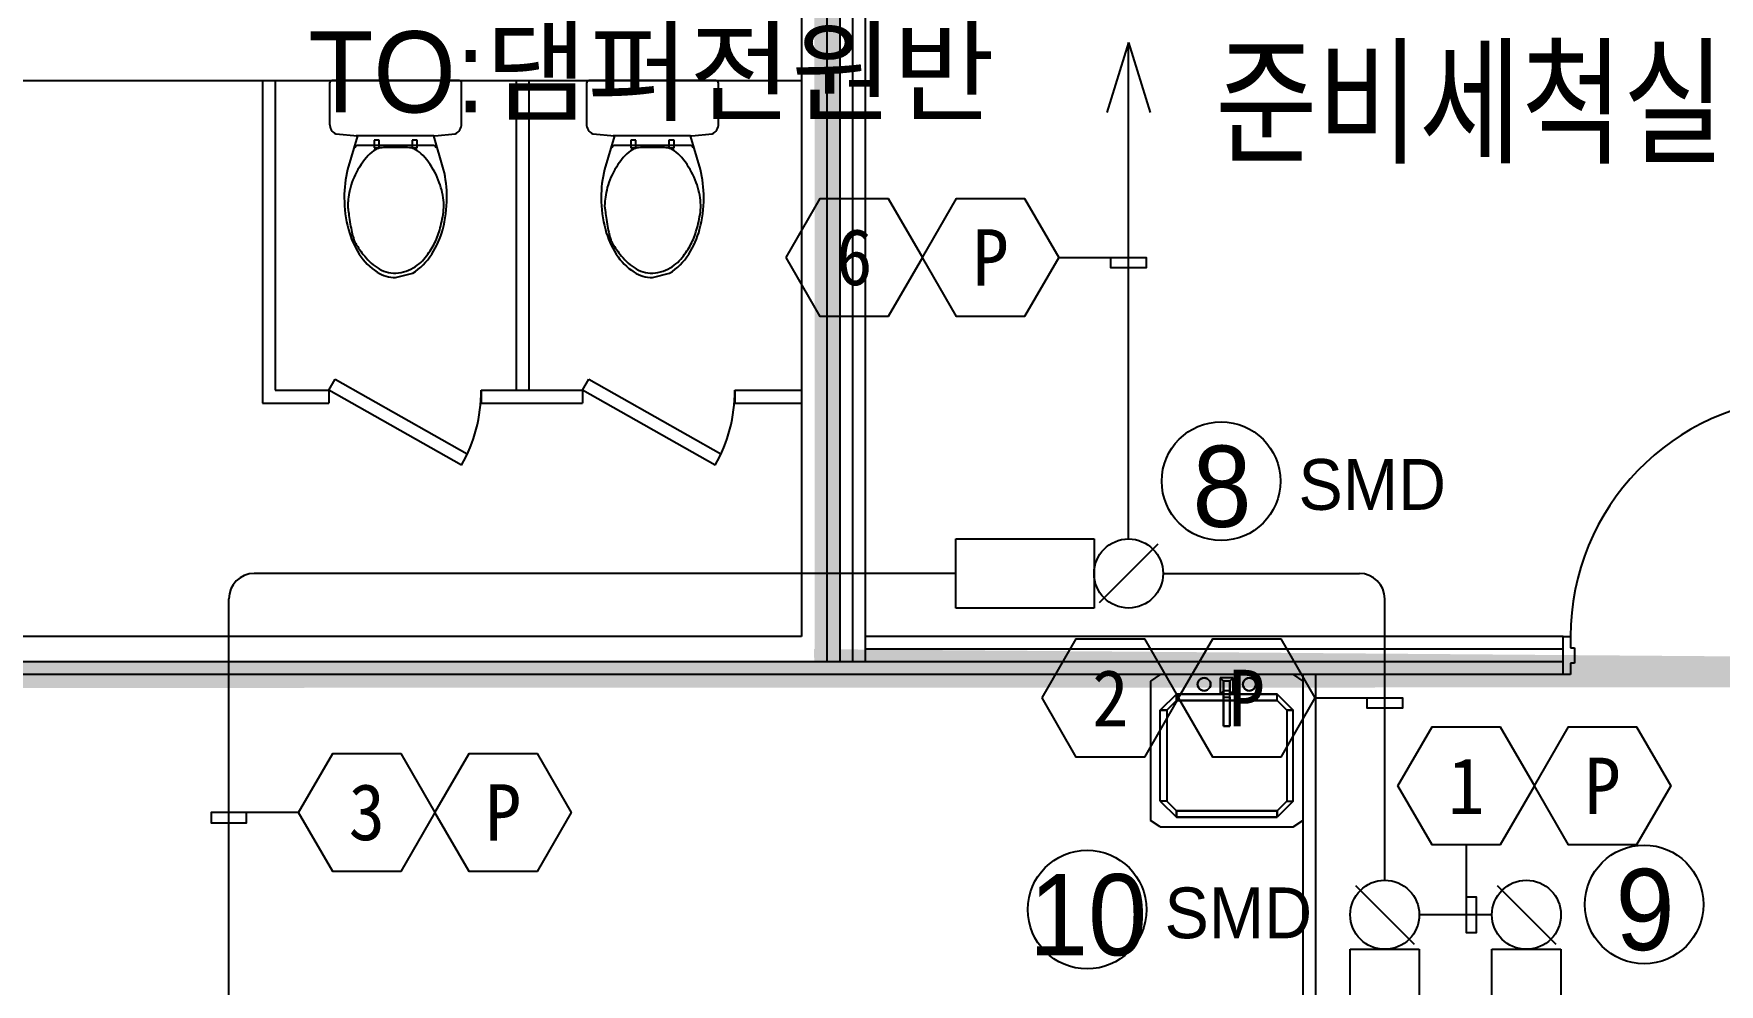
# Model space of a CAD drawing. Header units: millimetres. Extents: x 118559 to 211622, y 1329 to 63037.
# Drawn here: x 180605 to 187246, y 23284 to 27029 of the extents above; entities that cross this region are included whole.
import ezdxf
from ezdxf.enums import TextEntityAlignment as Align

# ---------------------------------------------------------------- set-up
doc = ezdxf.new("R2010")
doc.units = ezdxf.units.MM
doc.header["$LTSCALE"] = 120
doc.linetypes.add('HIDDENX2', pattern=[0.75, 0.5, -0.25])
for name, color, linetype in [('1구역', 41, 'Continuous'), ('ARCH', 9, 'Continuous'), ('DAMPER', 2, 'Continuous'), ('fire', 2, 'Continuous'), ('fire-l', 4, 'Continuous'), ('smd-f', 2, 'Continuous')]:
    doc.layers.add(name, color=color, linetype=linetype)
doc.styles.add('GHD', font='')
doc.styles.add('ghs', font='')
doc.styles.add('TT', font='')
doc.styles.add('돋움', font='')
doc.styles.get('GHD').set_extended_font_data('Dotum')
doc.styles.get('ghs').set_extended_font_data('Dotum')
doc.styles.get('TT').set_extended_font_data('Dotum')
doc.styles.get('돋움').set_extended_font_data('DotumChe')

# ---------------------------------------------------------------- blocks, each defined once
blk = doc.blocks.new('e-22-1')
at = {"layer": 'DAMPER'}
blk.add_line((-5, 1), (-1, 1), dxfattribs=at)
at = {"layer": 'fire'}
for p, q in [((-5, -1), (-5, 1)), ((-1, 1), (-1, -1)), ((0.85, 0.85), (-0.85, -0.85)), ((-1, -1), (-5, -1))]:
    blk.add_line(p, q, dxfattribs=at)
blk.add_circle((0, 0), 1, dxfattribs=at)

msp = doc.modelspace()

# ---------------------------------------------------------------- linework, layer by layer
at = {"layer": '1구역', "color": 5, "linetype": 'HIDDENX2', "ltscale": 7, "const_width": 100, "elevation": 0}
msp.add_lwpolyline([(183730.1, 24554.2), (190080.1, 24504.2), (190080.1, 29294.2), (183730.1, 29294.2), (183731.6, 24502.9)], close=True, dxfattribs=at)
at = {"layer": '1구역', "color": 3, "linetype": 'HIDDENX2', "ltscale": 7, "const_width": 100, "elevation": 0}
msp.add_lwpolyline([(179630.1, 21444.2), (179630.1, 24501.6), (187983.2, 24504.2), (187983.2, 8794.3), (179121.6, 8794.3), (179121.6, 21444.2), (179630.1, 21444.2)], dxfattribs=at)
at = {"layer": 'ARCH', "color": 9}
for p, q in [((183730.1, 29084.2, 0), (183730.1, 24554.2, 0)), ((183780.1, 29084.2, 0), (183780.1, 24554.2, 0)), ((183830.1, 29084.2, 0), (183830.1, 24554.2, 0)), ((183880.1, 29084.2, 0), (183880.1, 24554.2, 0)), ((183630.1, 28694.2, 0), (183630.1, 24654.2, 0)), ((179790.1, 26844.2, 0), (183630.1, 26844.2, 0)), ((181505.7, 26844.2, 0), (181505.7, 25574.2, 0)), ((181555.7, 26844.2, 0), (181555.7, 25624.2, 0)), ((181770.4, 26834.2, 0), (181770.4, 26674.2, 0)), ((182280.4, 26844.2, 0), (181780.4, 26844.2, 0)), ((182290.4, 26674.2, 0), (182290.4, 26834.2, 0)), ((182505.1, 26844.2, 0), (182505.1, 25624.2, 0)), ((182555.1, 26844.2, 0), (182555.1, 25624.2, 0)), ((182782.6, 26834.2, 0), (182782.6, 26674.2, 0)), ((183292.6, 26844.2, 0), (182792.6, 26844.2, 0)), ((183302.6, 26674.2, 0), (183302.6, 26834.2, 0)), ((181795.4, 26634.2, 0), (181880.2, 26626.8, 0)), ((182185.5, 26627.2, 0), (182265.4, 26634.2, 0)), ((182807.6, 26634.2, 0), (182892.3, 26626.8, 0)), ((183197.7, 26627.2, 0), (183277.6, 26634.2, 0)), ((181880.1, 26626.8, 0), (181841.1, 26494.6, 0)), ((182180.6, 26626.8, 0), (181875.2, 26627.2, 0)), ((181875.2, 26627.2, 0), (181880.1, 26626.8, 0)), ((182180.4, 26589.2, 0), (181880.4, 26589.2, 0)), ((181943.5, 26567.9, 0), (181936.6, 26562.6, 0)), ((181950.1, 26572, 0), (181943.5, 26567.9, 0)), ((181965.4, 26609.2, 0), (181945.4, 26609.2, 0)), ((181945.4, 26609.2, 0), (181945.4, 26579.2, 0)), ((181945.4, 26579.2, 0), (181965.4, 26579.2, 0)), ((181956.6, 26575.2, 0), (181950.1, 26572, 0)), ((181963, 26577.4, 0), (181956.6, 26575.2, 0)), ((181969.4, 26578.9, 0), (181963, 26577.4, 0)), ((181965.4, 26579.2, 0), (181965.4, 26609.2, 0)), ((181975.9, 26579.8, 0), (181969.4, 26578.9, 0)), ((181982.6, 26580.3, 0), (181975.9, 26579.8, 0)), ((181989.6, 26580.5, 0), (181982.6, 26580.3, 0)), ((181997, 26580.5, 0), (181989.6, 26580.5, 0)), ((182004.8, 26580.5, 0), (181997, 26580.5, 0)), ((182013.1, 26580.5, 0), (182004.8, 26580.5, 0)), ((182021.6, 26580.5, 0), (182013.1, 26580.5, 0)), ((182030.2, 26580.5, 0), (182021.6, 26580.5, 0)), ((182038.8, 26580.5, 0), (182030.2, 26580.5, 0)), ((182047.3, 26580.5, 0), (182038.8, 26580.5, 0)), ((182055.6, 26580.5, 0), (182047.3, 26580.5, 0)), ((182063.4, 26580.5, 0), (182055.6, 26580.5, 0)), ((182070.9, 26580.5, 0), (182063.4, 26580.5, 0)), ((182077.9, 26580.3, 0), (182070.9, 26580.5, 0)), ((182084.7, 26579.8, 0), (182077.9, 26580.3, 0)), ((182091.3, 26578.9, 0), (182084.7, 26579.8, 0)), ((182097.7, 26577.4, 0), (182091.3, 26578.9, 0)), ((182115.4, 26609.2, 0), (182095.4, 26609.2, 0)), ((182095.4, 26609.2, 0), (182095.4, 26579.2, 0)), ((182095.4, 26579.2, 0), (182115.4, 26579.2, 0)), ((182104.1, 26575.2, 0), (182097.7, 26577.4, 0)), ((182110.6, 26572, 0), (182104.1, 26575.2, 0)), ((182117.3, 26567.9, 0), (182110.6, 26572, 0)), ((182115.4, 26579.2, 0), (182115.4, 26609.2, 0)), ((182124.2, 26562.6, 0), (182117.3, 26567.9, 0)), ((182180.6, 26626.8, 0), (182185.5, 26627.2, 0)), ((182219.6, 26494.5, 0), (182180.6, 26626.8, 0)), ((182892.3, 26626.8, 0), (182853.3, 26494.6, 0)), ((183192.8, 26626.8, 0), (182887.4, 26627.2, 0)), ((182887.4, 26627.2, 0), (182892.3, 26626.8, 0)), ((183192.6, 26589.2, 0), (182892.6, 26589.2, 0)), ((182955.7, 26567.9, 0), (182948.8, 26562.6, 0)), ((182962.3, 26572, 0), (182955.7, 26567.9, 0)), ((182977.6, 26609.2, 0), (182957.6, 26609.2, 0)), ((182957.6, 26609.2, 0), (182957.6, 26579.2, 0)), ((182957.6, 26579.2, 0), (182977.6, 26579.2, 0)), ((182968.8, 26575.2, 0), (182962.3, 26572, 0)), ((182975.2, 26577.4, 0), (182968.8, 26575.2, 0)), ((182981.6, 26578.9, 0), (182975.2, 26577.4, 0)), ((182977.6, 26579.2, 0), (182977.6, 26609.2, 0)), ((182988.1, 26579.8, 0), (182981.6, 26578.9, 0)), ((182994.8, 26580.3, 0), (182988.1, 26579.8, 0)), ((183001.8, 26580.5, 0), (182994.8, 26580.3, 0)), ((183009.2, 26580.5, 0), (183001.8, 26580.5, 0)), ((183017, 26580.5, 0), (183009.2, 26580.5, 0)), ((183025.3, 26580.5, 0), (183017, 26580.5, 0)), ((183033.8, 26580.5, 0), (183025.3, 26580.5, 0)), ((183042.4, 26580.5, 0), (183033.8, 26580.5, 0)), ((183051, 26580.5, 0), (183042.4, 26580.5, 0)), ((183059.5, 26580.5, 0), (183051, 26580.5, 0)), ((183067.7, 26580.5, 0), (183059.5, 26580.5, 0)), ((183075.6, 26580.5, 0), (183067.7, 26580.5, 0)), ((183083.1, 26580.5, 0), (183075.6, 26580.5, 0)), ((183090.1, 26580.3, 0), (183083.1, 26580.5, 0)), ((183096.9, 26579.8, 0), (183090.1, 26580.3, 0)), ((183103.4, 26578.9, 0), (183096.9, 26579.8, 0)), ((183109.9, 26577.4, 0), (183103.4, 26578.9, 0)), ((183127.6, 26609.2, 0), (183107.6, 26609.2, 0)), ((183107.6, 26609.2, 0), (183107.6, 26579.2, 0)), ((183107.6, 26579.2, 0), (183127.6, 26579.2, 0)), ((183116.3, 26575.2, 0), (183109.9, 26577.4, 0)), ((183122.8, 26572, 0), (183116.3, 26575.2, 0)), ((183129.5, 26567.9, 0), (183122.8, 26572, 0)), ((183127.6, 26579.2, 0), (183127.6, 26609.2, 0)), ((183136.4, 26562.6, 0), (183129.5, 26567.9, 0)), ((183192.8, 26626.8, 0), (183197.7, 26627.2, 0)), ((183231.8, 26494.5, 0), (183192.8, 26626.8, 0)), ((181888, 26503.7, 0), (181882, 26493.8, 0)), ((181894.4, 26513.5, 0), (181888, 26503.7, 0)), ((181901.1, 26523.1, 0), (181894.4, 26513.5, 0)), ((181908, 26532.3, 0), (181901.1, 26523.1, 0)), ((181915.2, 26540.9, 0), (181908, 26532.3, 0)), ((181922.4, 26549, 0), (181915.2, 26540.9, 0)), ((181929.5, 26556.2, 0), (181922.4, 26549, 0)), ((181936.6, 26562.6, 0), (181929.5, 26556.2, 0)), ((182131.4, 26556.2, 0), (182124.2, 26562.6, 0)), ((182138.6, 26549, 0), (182131.4, 26556.2, 0)), ((182145.8, 26540.9, 0), (182138.6, 26549, 0)), ((182152.9, 26532.3, 0), (182145.8, 26540.9, 0)), ((182159.9, 26523.1, 0), (182152.9, 26532.3, 0)), ((182166.6, 26513.5, 0), (182159.9, 26523.1, 0)), ((182173, 26503.7, 0), (182166.6, 26513.5, 0)), ((182178.9, 26493.8, 0), (182173, 26503.7, 0)), ((182900.2, 26503.7, 0), (182894.2, 26493.8, 0)), ((182906.5, 26513.5, 0), (182900.2, 26503.7, 0)), ((182913.3, 26523.1, 0), (182906.5, 26513.5, 0)), ((182920.2, 26532.3, 0), (182913.3, 26523.1, 0)), ((182927.3, 26540.9, 0), (182920.2, 26532.3, 0)), ((182934.5, 26549, 0), (182927.3, 26540.9, 0)), ((182941.7, 26556.2, 0), (182934.5, 26549, 0)), ((182948.8, 26562.6, 0), (182941.7, 26556.2, 0)), ((183143.5, 26556.2, 0), (183136.4, 26562.6, 0)), ((183150.7, 26549, 0), (183143.5, 26556.2, 0)), ((183157.9, 26540.9, 0), (183150.7, 26549, 0)), ((183165.1, 26532.3, 0), (183157.9, 26540.9, 0)), ((183172, 26523.1, 0), (183165.1, 26532.3, 0)), ((183178.8, 26513.5, 0), (183172, 26523.1, 0)), ((183185.1, 26503.7, 0), (183178.8, 26513.5, 0)), ((183191.1, 26493.8, 0), (183185.1, 26503.7, 0)), ((181855.2, 26433.2, 0), (181852.3, 26423.1, 0)), ((181858.6, 26443.3, 0), (181855.2, 26433.2, 0)), ((181862.4, 26453.5, 0), (181858.6, 26443.3, 0)), ((181866.6, 26463.6, 0), (181862.4, 26453.5, 0)), ((181871.3, 26473.7, 0), (181866.6, 26463.6, 0)), ((181876.4, 26483.8, 0), (181871.3, 26473.7, 0)), ((181882, 26493.8, 0), (181876.4, 26483.8, 0)), ((182184.5, 26483.8, 0), (182178.9, 26493.8, 0)), ((182189.6, 26473.8, 0), (182184.5, 26483.8, 0)), ((182194.4, 26463.7, 0), (182189.6, 26473.8, 0)), ((182198.7, 26453.5, 0), (182194.4, 26463.7, 0)), ((182202.6, 26443.4, 0), (182198.7, 26453.5, 0)), ((182206.2, 26433.2, 0), (182202.6, 26443.4, 0)), ((182209.3, 26423.1, 0), (182206.2, 26433.2, 0)), ((182867.4, 26433.2, 0), (182864.5, 26423.1, 0)), ((182870.8, 26443.3, 0), (182867.4, 26433.2, 0)), ((182874.6, 26453.5, 0), (182870.8, 26443.3, 0)), ((182878.8, 26463.6, 0), (182874.6, 26453.5, 0)), ((182883.5, 26473.7, 0), (182878.8, 26463.6, 0)), ((182888.6, 26483.8, 0), (182883.5, 26473.7, 0)), ((182894.2, 26493.8, 0), (182888.6, 26483.8, 0)), ((183196.7, 26483.8, 0), (183191.1, 26493.8, 0)), ((183201.8, 26473.8, 0), (183196.7, 26483.8, 0)), ((183206.5, 26463.7, 0), (183201.8, 26473.8, 0)), ((183210.9, 26453.5, 0), (183206.5, 26463.7, 0)), ((183214.8, 26443.4, 0), (183210.9, 26453.5, 0)), ((183218.3, 26433.2, 0), (183214.8, 26443.4, 0)), ((183221.5, 26423.1, 0), (183218.3, 26433.2, 0)), ((181843, 26369.1, 0), (181842.5, 26362.6, 0)), ((181843.8, 26376.6, 0), (181843, 26369.1, 0)), ((181844.8, 26384.9, 0), (181843.8, 26376.6, 0)), ((181846.1, 26393.8, 0), (181844.8, 26384.9, 0)), ((181847.8, 26403.3, 0), (181846.1, 26393.8, 0)), ((181849.9, 26413.1, 0), (181847.8, 26403.3, 0)), ((181852.3, 26423.1, 0), (181849.9, 26413.1, 0)), ((182212.1, 26413, 0), (182209.3, 26423.1, 0)), ((182214.4, 26403, 0), (182212.1, 26413, 0)), ((182216.4, 26393, 0), (182214.4, 26403, 0)), ((182218, 26383.1, 0), (182216.4, 26393, 0)), ((182219.2, 26373.3, 0), (182218, 26383.1, 0)), ((182219.9, 26363.5, 0), (182219.2, 26373.3, 0)), ((182855.2, 26369.1, 0), (182854.6, 26362.6, 0)), ((182856, 26376.6, 0), (182855.2, 26369.1, 0)), ((182857, 26384.9, 0), (182856, 26376.6, 0)), ((182858.3, 26393.8, 0), (182857, 26384.9, 0)), ((182860, 26403.3, 0), (182858.3, 26393.8, 0)), ((182862.1, 26413.1, 0), (182860, 26403.3, 0)), ((182864.5, 26423.1, 0), (182862.1, 26413.1, 0)), ((183224.2, 26413, 0), (183221.5, 26423.1, 0)), ((183226.6, 26403, 0), (183224.2, 26413, 0)), ((183228.6, 26393, 0), (183226.6, 26403, 0)), ((183230.2, 26383.1, 0), (183228.6, 26393, 0)), ((183231.3, 26373.3, 0), (183230.2, 26383.1, 0)), ((183232.1, 26363.5, 0), (183231.3, 26373.3, 0)), ((181841.9, 26352.9, 0), (181841.8, 26349.7, 0)), ((181841.8, 26349.7, 0), (181841.9, 26347, 0)), ((181842.1, 26357.2, 0), (181841.9, 26352.9, 0)), ((181841.9, 26347, 0), (181842.1, 26344.7, 0)), ((181842.5, 26362.6, 0), (181842.1, 26357.2, 0)), ((181842.1, 26344.7, 0), (181842.4, 26342.4, 0)), ((181842.4, 26342.4, 0), (181842.9, 26339.7, 0)), ((181842.9, 26339.7, 0), (181843.4, 26336.5, 0)), ((181843.4, 26336.5, 0), (181844.1, 26332.2, 0)), ((181844.1, 26332.2, 0), (181844.9, 26326.8, 0)), ((181844.9, 26326.8, 0), (181845.7, 26320.4, 0)), ((181845.7, 26320.4, 0), (181846.7, 26313.1, 0)), ((181846.7, 26313.1, 0), (181847.8, 26305.1, 0)), ((181847.8, 26305.1, 0), (181848.9, 26296.7, 0)), ((182214.5, 26298.3, 0), (182216.2, 26307.2, 0)), ((182216.2, 26307.2, 0), (182217.7, 26316.2, 0)), ((182217.7, 26316.2, 0), (182218.9, 26325.4, 0)), ((182218.9, 26325.4, 0), (182219.7, 26334.8, 0)), ((182219.7, 26334.8, 0), (182220.2, 26344.3, 0)), ((182220.3, 26353.8, 0), (182219.9, 26363.5, 0)), ((182220.2, 26344.3, 0), (182220.3, 26353.8, 0)), ((182854.1, 26352.9, 0), (182854, 26349.7, 0)), ((182854, 26349.7, 0), (182854.1, 26347, 0)), ((182854.3, 26357.2, 0), (182854.1, 26352.9, 0)), ((182854.1, 26347, 0), (182854.3, 26344.7, 0)), ((182854.6, 26362.6, 0), (182854.3, 26357.2, 0)), ((182854.3, 26344.7, 0), (182854.6, 26342.4, 0)), ((182854.6, 26342.4, 0), (182855.1, 26339.7, 0)), ((182855.1, 26339.7, 0), (182855.6, 26336.5, 0)), ((182855.6, 26336.5, 0), (182856.3, 26332.2, 0)), ((182856.3, 26332.2, 0), (182857, 26326.8, 0)), ((182857, 26326.8, 0), (182857.9, 26320.4, 0)), ((182857.9, 26320.4, 0), (182858.9, 26313.1, 0)), ((182858.9, 26313.1, 0), (182860, 26305.1, 0)), ((182860, 26305.1, 0), (182861.1, 26296.7, 0)), ((183226.7, 26298.3, 0), (183228.4, 26307.2, 0)), ((183228.4, 26307.2, 0), (183229.9, 26316.2, 0)), ((183229.9, 26316.2, 0), (183231.1, 26325.4, 0)), ((183231.1, 26325.4, 0), (183231.9, 26334.8, 0)), ((183231.9, 26334.8, 0), (183232.4, 26344.3, 0)), ((183232.5, 26353.8, 0), (183232.1, 26363.5, 0)), ((183232.4, 26344.3, 0), (183232.5, 26353.8, 0)), ((181848.9, 26296.7, 0), (181850.2, 26288, 0)), ((181850.2, 26288, 0), (181851.6, 26279.3, 0)), ((181851.6, 26279.3, 0), (181853.1, 26270.7, 0)), ((181853.1, 26270.7, 0), (181854.7, 26262.5, 0)), ((181854.7, 26262.5, 0), (181856.3, 26254.7, 0)), ((181856.3, 26254.7, 0), (181858, 26247.4, 0)), ((181858, 26247.4, 0), (181859.7, 26240.7, 0)), ((181859.7, 26240.7, 0), (181861.2, 26234.5, 0)), ((181861.2, 26234.5, 0), (181862.7, 26229.1, 0)), ((182194.3, 26227.1, 0), (182196.9, 26234.3, 0)), ((182196.9, 26234.3, 0), (182199.5, 26241.6, 0)), ((182199.5, 26241.6, 0), (182201.9, 26249.1, 0)), ((182201.9, 26249.1, 0), (182204.2, 26256.8, 0)), ((182204.2, 26256.8, 0), (182206.4, 26264.6, 0)), ((182206.4, 26264.6, 0), (182208.5, 26272.7, 0)), ((182208.5, 26272.7, 0), (182210.6, 26281, 0)), ((182210.6, 26281, 0), (182212.6, 26289.5, 0)), ((182212.6, 26289.5, 0), (182214.5, 26298.3, 0)), ((182861.1, 26296.7, 0), (182862.4, 26288, 0)), ((182862.4, 26288, 0), (182863.8, 26279.3, 0)), ((182863.8, 26279.3, 0), (182865.3, 26270.7, 0)), ((182865.3, 26270.7, 0), (182866.9, 26262.5, 0)), ((182866.9, 26262.5, 0), (182868.5, 26254.7, 0)), ((182868.5, 26254.7, 0), (182870.2, 26247.4, 0)), ((182870.2, 26247.4, 0), (182871.9, 26240.7, 0)), ((182871.9, 26240.7, 0), (182873.4, 26234.5, 0)), ((182873.4, 26234.5, 0), (182874.9, 26229.1, 0)), ((183206.5, 26227.1, 0), (183209.1, 26234.3, 0)), ((183209.1, 26234.3, 0), (183211.6, 26241.6, 0)), ((183211.6, 26241.6, 0), (183214, 26249.1, 0)), ((183214, 26249.1, 0), (183216.3, 26256.8, 0)), ((183216.3, 26256.8, 0), (183218.6, 26264.6, 0)), ((183218.6, 26264.6, 0), (183220.7, 26272.7, 0)), ((183220.7, 26272.7, 0), (183222.8, 26281, 0)), ((183222.8, 26281, 0), (183224.8, 26289.5, 0)), ((183224.8, 26289.5, 0), (183226.7, 26298.3, 0)), ((181862.7, 26229.1, 0), (181864, 26224.4, 0)), ((181864, 26224.4, 0), (181865.2, 26220.5, 0)), ((181865.2, 26220.5, 0), (181866.1, 26217.4, 0)), ((181866.1, 26217.4, 0), (181866.9, 26215, 0)), ((181866.9, 26215, 0), (181867.6, 26213, 0)), ((181867.6, 26213, 0), (181868.3, 26211.3, 0)), ((181868.3, 26211.3, 0), (181869.1, 26209.6, 0)), ((181869.1, 26209.6, 0), (181870.2, 26207.8, 0)), ((181870.2, 26207.8, 0), (181871.6, 26205.6, 0)), ((181871.6, 26205.6, 0), (181873.3, 26202.8, 0)), ((181873.3, 26202.8, 0), (181875.5, 26199.3, 0)), ((181875.5, 26199.3, 0), (181878.2, 26195, 0)), ((181878.2, 26195, 0), (181881.3, 26190.2, 0)), ((181881.3, 26190.2, 0), (181884.9, 26184.8, 0)), ((181884.9, 26184.8, 0), (181888.8, 26178.9, 0)), ((181888.8, 26178.9, 0), (181893.2, 26172.7, 0)), ((181893.2, 26172.7, 0), (181898, 26166.1, 0)), ((182157.1, 26160.4, 0), (182161.7, 26167, 0)), ((182161.7, 26167, 0), (182166.2, 26173.5, 0)), ((182166.2, 26173.5, 0), (182170.4, 26180, 0)), ((182170.4, 26180, 0), (182174.4, 26186.5, 0)), ((182174.4, 26186.5, 0), (182178.2, 26193.1, 0)), ((182178.2, 26193.1, 0), (182181.8, 26199.7, 0)), ((182181.8, 26199.7, 0), (182185.2, 26206.4, 0)), ((182185.2, 26206.4, 0), (182188.4, 26213.2, 0)), ((182188.4, 26213.2, 0), (182191.4, 26220.1, 0)), ((182191.4, 26220.1, 0), (182194.3, 26227.1, 0)), ((182874.9, 26229.1, 0), (182876.2, 26224.4, 0)), ((182876.2, 26224.4, 0), (182877.4, 26220.5, 0)), ((182877.4, 26220.5, 0), (182878.3, 26217.4, 0)), ((182878.3, 26217.4, 0), (182879, 26215, 0)), ((182879, 26215, 0), (182879.7, 26213, 0)), ((182879.7, 26213, 0), (182880.5, 26211.3, 0)), ((182880.5, 26211.3, 0), (182881.3, 26209.6, 0)), ((182881.3, 26209.6, 0), (182882.4, 26207.8, 0)), ((182882.4, 26207.8, 0), (182883.8, 26205.6, 0)), ((182883.8, 26205.6, 0), (182885.5, 26202.8, 0)), ((182885.5, 26202.8, 0), (182887.7, 26199.3, 0)), ((182887.7, 26199.3, 0), (182890.4, 26195, 0)), ((182890.4, 26195, 0), (182893.5, 26190.2, 0)), ((182893.5, 26190.2, 0), (182897, 26184.8, 0)), ((182897, 26184.8, 0), (182901, 26178.9, 0)), ((182901, 26178.9, 0), (182905.4, 26172.7, 0)), ((182905.4, 26172.7, 0), (182910.2, 26166.1, 0)), ((183169.3, 26160.4, 0), (183173.9, 26167, 0)), ((183173.9, 26167, 0), (183178.3, 26173.5, 0)), ((183178.3, 26173.5, 0), (183182.6, 26180, 0)), ((183182.6, 26180, 0), (183186.6, 26186.5, 0)), ((183186.6, 26186.5, 0), (183190.4, 26193.1, 0)), ((183190.4, 26193.1, 0), (183194, 26199.7, 0)), ((183194, 26199.7, 0), (183197.4, 26206.4, 0)), ((183197.4, 26206.4, 0), (183200.6, 26213.2, 0)), ((183200.6, 26213.2, 0), (183203.6, 26220.1, 0)), ((183203.6, 26220.1, 0), (183206.5, 26227.1, 0)), ((181898, 26166.1, 0), (181903.2, 26159.4, 0)), ((181903.2, 26159.4, 0), (181908.8, 26152.5, 0)), ((181908.8, 26152.5, 0), (181914.7, 26145.6, 0)), ((181914.7, 26145.6, 0), (181921, 26138.7, 0)), ((181921, 26138.7, 0), (181927.7, 26131.9, 0)), ((181927.7, 26131.9, 0), (181934.7, 26125.3, 0)), ((181934.7, 26125.3, 0), (181942.1, 26119, 0)), ((181942.1, 26119, 0), (181949.8, 26113, 0)), ((181949.8, 26113, 0), (181957.8, 26107.5, 0)), ((181957.8, 26107.5, 0), (181966.2, 26102.5, 0)), ((181966.2, 26102.5, 0), (181974.8, 26098.1, 0)), ((182081.4, 26097.2, 0), (182090.7, 26101.4, 0)), ((182090.7, 26101.4, 0), (182099.6, 26106.1, 0)), ((182099.6, 26106.1, 0), (182107.9, 26111.2, 0)), ((182107.9, 26111.2, 0), (182115.7, 26116.6, 0)), ((182115.7, 26116.6, 0), (182122.9, 26122.3, 0)), ((182122.9, 26122.3, 0), (182129.6, 26128.3, 0)), ((182129.6, 26128.3, 0), (182135.8, 26134.5, 0)), ((182135.8, 26134.5, 0), (182141.6, 26140.9, 0)), ((182141.6, 26140.9, 0), (182147.1, 26147.3, 0)), ((182147.1, 26147.3, 0), (182152.2, 26153.9, 0)), ((182152.2, 26153.9, 0), (182157.1, 26160.4, 0)), ((182910.2, 26166.1, 0), (182915.4, 26159.4, 0)), ((182915.4, 26159.4, 0), (182921, 26152.5, 0)), ((182921, 26152.5, 0), (182926.9, 26145.6, 0)), ((182926.9, 26145.6, 0), (182933.2, 26138.7, 0)), ((182933.2, 26138.7, 0), (182939.9, 26131.9, 0)), ((182939.9, 26131.9, 0), (182946.9, 26125.3, 0)), ((182946.9, 26125.3, 0), (182954.3, 26119, 0)), ((182954.3, 26119, 0), (182962, 26113, 0)), ((182962, 26113, 0), (182970, 26107.5, 0)), ((182970, 26107.5, 0), (182978.4, 26102.5, 0)), ((182978.4, 26102.5, 0), (182987, 26098.1, 0)), ((183093.6, 26097.2, 0), (183102.9, 26101.4, 0)), ((183102.9, 26101.4, 0), (183111.8, 26106.1, 0)), ((183111.8, 26106.1, 0), (183120.1, 26111.2, 0)), ((183120.1, 26111.2, 0), (183127.9, 26116.6, 0)), ((183127.9, 26116.6, 0), (183135.1, 26122.3, 0)), ((183135.1, 26122.3, 0), (183141.8, 26128.3, 0)), ((183141.8, 26128.3, 0), (183148, 26134.5, 0)), ((183148, 26134.5, 0), (183153.8, 26140.9, 0)), ((183153.8, 26140.9, 0), (183159.2, 26147.3, 0)), ((183159.2, 26147.3, 0), (183164.4, 26153.9, 0)), ((183164.4, 26153.9, 0), (183169.3, 26160.4, 0)), ((181974.8, 26098.1, 0), (181983.8, 26094.2, 0)), ((181983.8, 26094.2, 0), (181993, 26091.1, 0)), ((181993, 26091.1, 0), (182002.4, 26088.6, 0)), ((182002.4, 26088.6, 0), (182012, 26086.9, 0)), ((182012, 26086.9, 0), (182021.8, 26086, 0)), ((182021.8, 26086, 0), (182031.8, 26085.9, 0)), ((182030.4, 26068.6, 0), (182097.8, 26085.2, 0)), ((182031.8, 26085.9, 0), (182041.8, 26086.7, 0)), ((182041.8, 26086.7, 0), (182051.9, 26088.2, 0)), ((182051.9, 26088.2, 0), (182061.9, 26090.6, 0)), ((182061.9, 26090.6, 0), (182071.8, 26093.6, 0)), ((182071.8, 26093.6, 0), (182081.4, 26097.2, 0)), ((182987, 26098.1, 0), (182996, 26094.2, 0)), ((182996, 26094.2, 0), (183005.2, 26091.1, 0)), ((183005.2, 26091.1, 0), (183014.6, 26088.6, 0)), ((183014.6, 26088.6, 0), (183024.2, 26086.9, 0)), ((183024.2, 26086.9, 0), (183034, 26086, 0)), ((183034, 26086, 0), (183044, 26085.9, 0)), ((183042.6, 26068.6, 0), (183110, 26085.2, 0)), ((183044, 26085.9, 0), (183054, 26086.7, 0)), ((183054, 26086.7, 0), (183064.1, 26088.2, 0)), ((183064.1, 26088.2, 0), (183074.1, 26090.6, 0)), ((183074.1, 26090.6, 0), (183084, 26093.6, 0)), ((183084, 26093.6, 0), (183093.6, 26097.2, 0)), ((181767.8, 25624.2, 0), (181792.4, 25667.7, 0)), ((181792.4, 25667.7, 0), (182313, 25373.5, 0)), ((182767.2, 25624.2, 0), (182791.8, 25667.7, 0)), ((182791.8, 25667.7, 0), (183312.3, 25373.5, 0)), ((181505.7, 25574.2, 0), (181767.8, 25574.2, 0)), ((181555.7, 25624.2, 0), (181767.8, 25624.2, 0)), ((181767.8, 25624.2, 0), (181767.8, 25574.2, 0)), ((182290.2, 25329, 0), (181767.8, 25624.2, 0)), ((182367.8, 25624.2, 0), (182367.8, 25574.2, 0)), ((182367.8, 25624.2, 0), (182555.1, 25624.2, 0)), ((182367.8, 25574.2, 0), (182767.2, 25574.2, 0)), ((182555.1, 25624.2, 0), (182767.2, 25624.2, 0)), ((182767.2, 25624.2, 0), (182767.2, 25574.2, 0)), ((183289.6, 25329, 0), (182767.2, 25624.2, 0)), ((183367.2, 25624.2, 0), (183367.2, 25574.2, 0)), ((183367.2, 25624.2, 0), (183630.1, 25624.2, 0)), ((183367.2, 25574.2, 0), (183630.1, 25574.2, 0)), ((183630.1, 24654.2, 0), (179790.1, 24654.2, 0)), ((186630.1, 24654.2, 0), (183880.1, 24654.2, 0)), ((186630.1, 24504.2, 0), (186630.1, 24654.2, 0)), ((186630.1, 24654.2, 0), (186660.1, 24654.2, 0)), ((186630.1, 24504.2, 0), (186630.1, 24654.2, 0)), ((186630.1, 24654.2, 0), (186660.1, 24654.2, 0)), ((186660.1, 24654.2, 0), (186660.1, 24609.2, 0)), ((186660.1, 24654.2, 0), (186660.1, 24609.2, 0)), ((186630.1, 24604.2, 0), (183880.1, 24604.2, 0)), ((186660.1, 24609.2, 0), (186675.1, 24609.2, 0)), ((186660.1, 24609.2, 0), (186675.1, 24609.2, 0)), ((186675.1, 24609.2, 0), (186675.1, 24549.2, 0)), ((186675.1, 24609.2, 0), (186675.1, 24549.2, 0)), ((186630.1, 24554.2, 0), (179790.1, 24554.2, 0)), ((186675.1, 24549.2, 0), (186660.1, 24549.2, 0)), ((186660.1, 24549.2, 0), (186660.1, 24504.2, 0)), ((186675.1, 24549.2, 0), (186660.1, 24549.2, 0)), ((186660.1, 24549.2, 0), (186660.1, 24504.2, 0)), ((186630.1, 24504.2, 0), (179840.1, 24504.2, 0)), ((185043.2, 24504.2, 0), (185005.1, 24478.8, 0)), ((185005.1, 24478.8, 0), (185005.1, 23929.7, 0)), ((185566.9, 24504.2, 0), (185043.2, 24504.2, 0)), ((185190.5, 24466, 0), (185191.4, 24472.6, 0)), ((185191.4, 24472.6, 0), (185190.5, 24466, 0)), ((185190.5, 24466, 0), (185191.4, 24472.6, 0)), ((185191.4, 24472.6, 0), (185190.5, 24466, 0)), ((185191.4, 24459.5, 0), (185190.5, 24466, 0)), ((185190.5, 24466, 0), (185191.4, 24459.5, 0)), ((185191.4, 24459.5, 0), (185190.5, 24466, 0)), ((185190.5, 24466, 0), (185191.4, 24459.5, 0)), ((185191.4, 24472.6, 0), (185193.9, 24478.8, 0)), ((185193.9, 24478.8, 0), (185191.4, 24472.6, 0)), ((185191.4, 24472.6, 0), (185193.9, 24478.8, 0)), ((185193.9, 24478.8, 0), (185191.4, 24472.6, 0)), ((185193.9, 24453.3, 0), (185191.4, 24459.5, 0)), ((185191.4, 24459.5, 0), (185193.9, 24453.3, 0)), ((185193.9, 24453.3, 0), (185191.4, 24459.5, 0)), ((185191.4, 24459.5, 0), (185193.9, 24453.3, 0)), ((185193.9, 24478.8, 0), (185198, 24484, 0)), ((185198, 24484, 0), (185193.9, 24478.8, 0)), ((185193.9, 24478.8, 0), (185198, 24484, 0)), ((185198, 24484, 0), (185193.9, 24478.8, 0)), ((185198, 24448, 0), (185193.9, 24453.3, 0)), ((185193.9, 24453.3, 0), (185198, 24448, 0)), ((185198, 24448, 0), (185193.9, 24453.3, 0)), ((185193.9, 24453.3, 0), (185198, 24448, 0)), ((185198, 24484, 0), (185203.2, 24488, 0)), ((185203.2, 24488, 0), (185198, 24484, 0)), ((185198, 24484, 0), (185203.2, 24488, 0)), ((185203.2, 24488, 0), (185198, 24484, 0)), ((185203.2, 24444, 0), (185198, 24448, 0)), ((185198, 24448, 0), (185203.2, 24444, 0)), ((185203.2, 24444, 0), (185198, 24448, 0)), ((185198, 24448, 0), (185203.2, 24444, 0)), ((185203.2, 24488, 0), (185209.4, 24490.6, 0)), ((185209.4, 24490.6, 0), (185203.2, 24488, 0)), ((185203.2, 24488, 0), (185209.4, 24490.6, 0)), ((185209.4, 24490.6, 0), (185203.2, 24488, 0)), ((185209.4, 24441.4, 0), (185203.2, 24444, 0)), ((185203.2, 24444, 0), (185209.4, 24441.4, 0)), ((185209.4, 24441.4, 0), (185203.2, 24444, 0)), ((185203.2, 24444, 0), (185209.4, 24441.4, 0)), ((185209.4, 24490.6, 0), (185216, 24491.5, 0)), ((185216, 24491.5, 0), (185209.4, 24490.6, 0)), ((185209.4, 24490.6, 0), (185216, 24491.5, 0)), ((185216, 24491.5, 0), (185209.4, 24490.6, 0)), ((185216, 24440.6, 0), (185209.4, 24441.4, 0)), ((185209.4, 24441.4, 0), (185216, 24440.6, 0)), ((185216, 24440.6, 0), (185209.4, 24441.4, 0)), ((185209.4, 24441.4, 0), (185216, 24440.6, 0)), ((185216, 24491.5, 0), (185222.6, 24490.6, 0)), ((185222.6, 24490.6, 0), (185216, 24491.5, 0)), ((185216, 24491.5, 0), (185222.6, 24490.6, 0)), ((185222.6, 24490.6, 0), (185216, 24491.5, 0)), ((185222.6, 24441.4, 0), (185216, 24440.6, 0)), ((185222.6, 24441.4, 0), (185216, 24440.6, 0)), ((185216, 24440.6, 0), (185222.6, 24441.4, 0)), ((185222.6, 24441.4, 0), (185216, 24440.6, 0)), ((185222.6, 24490.6, 0), (185228.7, 24488, 0)), ((185228.7, 24488, 0), (185222.6, 24490.6, 0)), ((185222.6, 24490.6, 0), (185228.7, 24488, 0)), ((185228.7, 24488, 0), (185222.6, 24490.6, 0)), ((185228.7, 24444, 0), (185222.6, 24441.4, 0)), ((185222.6, 24441.4, 0), (185228.7, 24444, 0)), ((185228.7, 24444, 0), (185222.6, 24441.4, 0)), ((185222.6, 24441.4, 0), (185228.7, 24444, 0)), ((185228.7, 24488, 0), (185233.9, 24484, 0)), ((185233.9, 24484, 0), (185228.7, 24488, 0)), ((185228.7, 24488, 0), (185233.9, 24484, 0)), ((185233.9, 24484, 0), (185228.7, 24488, 0)), ((185233.9, 24448, 0), (185228.7, 24444, 0)), ((185228.7, 24444, 0), (185233.9, 24448, 0)), ((185233.9, 24448, 0), (185228.7, 24444, 0)), ((185228.7, 24444, 0), (185233.9, 24448, 0)), ((185233.9, 24484, 0), (185238, 24478.8, 0)), ((185238, 24478.8, 0), (185233.9, 24484, 0)), ((185233.9, 24484, 0), (185238, 24478.8, 0)), ((185238, 24478.8, 0), (185233.9, 24484, 0)), ((185238, 24453.3, 0), (185233.9, 24448, 0)), ((185233.9, 24448, 0), (185238, 24453.3, 0)), ((185238, 24453.3, 0), (185233.9, 24448, 0)), ((185233.9, 24448, 0), (185238, 24453.3, 0)), ((185238, 24478.8, 0), (185240.6, 24472.6, 0)), ((185240.6, 24472.6, 0), (185238, 24478.8, 0)), ((185238, 24478.8, 0), (185240.6, 24472.6, 0)), ((185240.6, 24472.6, 0), (185238, 24478.8, 0)), ((185240.6, 24459.5, 0), (185238, 24453.3, 0)), ((185238, 24453.3, 0), (185240.6, 24459.5, 0)), ((185240.6, 24459.5, 0), (185238, 24453.3, 0)), ((185238, 24453.3, 0), (185240.6, 24459.5, 0)), ((185240.6, 24472.6, 0), (185241.4, 24466, 0)), ((185241.4, 24466, 0), (185240.6, 24472.6, 0)), ((185240.6, 24472.6, 0), (185241.4, 24466, 0)), ((185241.4, 24466, 0), (185240.6, 24472.6, 0)), ((185241.4, 24466, 0), (185240.6, 24459.5, 0)), ((185240.6, 24459.5, 0), (185241.4, 24466, 0)), ((185241.4, 24466, 0), (185240.6, 24459.5, 0)), ((185240.6, 24459.5, 0), (185241.4, 24466, 0)), ((185292.3, 24478.8, 0), (185279.6, 24491.5, 0)), ((185330.5, 24491.5, 0), (185279.6, 24491.5, 0)), ((185279.6, 24491.5, 0), (185279.6, 24427.8, 0)), ((185292.3, 24478.8, 0), (185279.6, 24491.5, 0)), ((185292.3, 24440.6, 0), (185279.6, 24427.8, 0)), ((185279.6, 24427.8, 0), (185292.3, 24440.6, 0)), ((185292.3, 24478.8, 0), (185292.3, 24415.1, 0)), ((185317.8, 24478.8, 0), (185292.3, 24478.8, 0)), ((185292.3, 24478.8, 0), (185292.3, 24440.6, 0)), ((185292.3, 24415.1, 0), (185292.3, 24478.8, 0)), ((185317.8, 24478.8, 0), (185292.3, 24478.8, 0)), ((185292.3, 24440.6, 0), (185292.3, 24402.4, 0)), ((185317.8, 24440.6, 0), (185292.3, 24440.6, 0)), ((185292.3, 24440.6, 0), (185292.3, 24402.4, 0)), ((185317.8, 24440.6, 0), (185292.3, 24440.6, 0)), ((185317.8, 24478.8, 0), (185330.5, 24491.5, 0)), ((185317.8, 24478.8, 0), (185330.5, 24491.5, 0)), ((185317.8, 24415.1, 0), (185317.8, 24478.8, 0)), ((185317.8, 24478.8, 0), (185317.8, 24440.6, 0)), ((185317.8, 24415.1, 0), (185317.8, 24478.8, 0)), ((185317.8, 24402.4, 0), (185317.8, 24440.6, 0)), ((185317.8, 24402.4, 0), (185317.8, 24440.6, 0)), ((185330.5, 24427.8, 0), (185317.8, 24440.6, 0)), ((185317.8, 24440.6, 0), (185330.5, 24427.8, 0)), ((185330.5, 24427.8, 0), (185330.5, 24491.5, 0)), ((185368.7, 24466, 0), (185369.5, 24472.6, 0)), ((185369.5, 24472.6, 0), (185368.7, 24466, 0)), ((185368.7, 24466, 0), (185369.5, 24472.6, 0)), ((185369.5, 24472.6, 0), (185368.7, 24466, 0)), ((185369.5, 24459.5, 0), (185368.7, 24466, 0)), ((185368.7, 24466, 0), (185369.5, 24459.5, 0)), ((185369.5, 24459.5, 0), (185368.7, 24466, 0)), ((185368.7, 24466, 0), (185369.5, 24459.5, 0)), ((185369.5, 24472.6, 0), (185372.1, 24478.8, 0)), ((185372.1, 24478.8, 0), (185369.5, 24472.6, 0)), ((185369.5, 24472.6, 0), (185372.1, 24478.8, 0)), ((185372.1, 24478.8, 0), (185369.5, 24472.6, 0)), ((185372.1, 24453.3, 0), (185369.5, 24459.5, 0)), ((185369.5, 24459.5, 0), (185372.1, 24453.3, 0)), ((185372.1, 24453.3, 0), (185369.5, 24459.5, 0)), ((185369.5, 24459.5, 0), (185372.1, 24453.3, 0)), ((185372.1, 24478.8, 0), (185376.2, 24484, 0)), ((185376.2, 24484, 0), (185372.1, 24478.8, 0)), ((185372.1, 24478.8, 0), (185376.2, 24484, 0)), ((185376.2, 24484, 0), (185372.1, 24478.8, 0)), ((185376.2, 24448, 0), (185372.1, 24453.3, 0)), ((185372.1, 24453.3, 0), (185376.2, 24448, 0)), ((185376.2, 24448, 0), (185372.1, 24453.3, 0)), ((185372.1, 24453.3, 0), (185376.2, 24448, 0)), ((185376.2, 24484, 0), (185381.4, 24488, 0)), ((185381.4, 24488, 0), (185376.2, 24484, 0)), ((185376.2, 24484, 0), (185381.4, 24488, 0)), ((185381.4, 24488, 0), (185376.2, 24484, 0)), ((185381.4, 24444, 0), (185376.2, 24448, 0)), ((185376.2, 24448, 0), (185381.4, 24444, 0)), ((185381.4, 24444, 0), (185376.2, 24448, 0)), ((185376.2, 24448, 0), (185381.4, 24444, 0)), ((185381.4, 24488, 0), (185387.5, 24490.6, 0)), ((185387.5, 24490.6, 0), (185381.4, 24488, 0)), ((185381.4, 24488, 0), (185387.5, 24490.6, 0)), ((185387.5, 24490.6, 0), (185381.4, 24488, 0)), ((185387.5, 24441.4, 0), (185381.4, 24444, 0)), ((185381.4, 24444, 0), (185387.5, 24441.4, 0)), ((185387.5, 24441.4, 0), (185381.4, 24444, 0)), ((185381.4, 24444, 0), (185387.5, 24441.4, 0)), ((185387.5, 24490.6, 0), (185394.1, 24491.5, 0)), ((185394.1, 24491.5, 0), (185387.5, 24490.6, 0)), ((185387.5, 24490.6, 0), (185394.1, 24491.5, 0)), ((185394.1, 24491.5, 0), (185387.5, 24490.6, 0)), ((185394.1, 24440.6, 0), (185387.5, 24441.4, 0)), ((185387.5, 24441.4, 0), (185394.1, 24440.6, 0)), ((185394.1, 24440.6, 0), (185387.5, 24441.4, 0)), ((185387.5, 24441.4, 0), (185394.1, 24440.6, 0)), ((185394.1, 24491.5, 0), (185400.7, 24490.6, 0)), ((185400.7, 24490.6, 0), (185394.1, 24491.5, 0)), ((185394.1, 24491.5, 0), (185400.7, 24490.6, 0)), ((185400.7, 24490.6, 0), (185394.1, 24491.5, 0)), ((185400.7, 24441.4, 0), (185394.1, 24440.6, 0)), ((185394.1, 24440.6, 0), (185400.7, 24441.4, 0)), ((185400.7, 24441.4, 0), (185394.1, 24440.6, 0)), ((185394.1, 24440.6, 0), (185400.7, 24441.4, 0)), ((185400.7, 24490.6, 0), (185406.9, 24488, 0)), ((185406.9, 24488, 0), (185400.7, 24490.6, 0)), ((185400.7, 24490.6, 0), (185406.9, 24488, 0)), ((185406.9, 24488, 0), (185400.7, 24490.6, 0)), ((185406.9, 24444, 0), (185400.7, 24441.4, 0)), ((185400.7, 24441.4, 0), (185406.9, 24444, 0)), ((185406.9, 24444, 0), (185400.7, 24441.4, 0)), ((185400.7, 24441.4, 0), (185406.9, 24444, 0)), ((185406.9, 24488, 0), (185412.1, 24484, 0)), ((185412.1, 24484, 0), (185406.9, 24488, 0)), ((185406.9, 24488, 0), (185412.1, 24484, 0)), ((185412.1, 24484, 0), (185406.9, 24488, 0)), ((185412.1, 24448, 0), (185406.9, 24444, 0)), ((185406.9, 24444, 0), (185412.1, 24448, 0)), ((185412.1, 24448, 0), (185406.9, 24444, 0)), ((185406.9, 24444, 0), (185412.1, 24448, 0)), ((185412.1, 24484, 0), (185416.2, 24478.8, 0)), ((185416.2, 24478.8, 0), (185412.1, 24484, 0)), ((185412.1, 24484, 0), (185416.2, 24478.8, 0)), ((185416.2, 24478.8, 0), (185412.1, 24484, 0)), ((185416.2, 24453.3, 0), (185412.1, 24448, 0)), ((185412.1, 24448, 0), (185416.2, 24453.3, 0)), ((185416.2, 24453.3, 0), (185412.1, 24448, 0)), ((185412.1, 24448, 0), (185416.2, 24453.3, 0)), ((185416.2, 24478.8, 0), (185418.8, 24472.6, 0)), ((185418.8, 24472.6, 0), (185416.2, 24478.8, 0)), ((185416.2, 24478.8, 0), (185418.8, 24472.6, 0)), ((185418.8, 24472.6, 0), (185416.2, 24478.8, 0)), ((185418.8, 24459.5, 0), (185416.2, 24453.3, 0)), ((185416.2, 24453.3, 0), (185418.8, 24459.5, 0)), ((185418.8, 24459.5, 0), (185416.2, 24453.3, 0)), ((185416.2, 24453.3, 0), (185418.8, 24459.5, 0)), ((185418.8, 24472.6, 0), (185419.6, 24466, 0)), ((185419.6, 24466, 0), (185418.8, 24472.6, 0)), ((185418.8, 24472.6, 0), (185419.6, 24466, 0)), ((185419.6, 24466, 0), (185418.8, 24472.6, 0)), ((185419.6, 24466, 0), (185418.8, 24459.5, 0)), ((185418.8, 24459.5, 0), (185419.6, 24466, 0)), ((185419.6, 24466, 0), (185418.8, 24459.5, 0)), ((185418.8, 24459.5, 0), (185419.6, 24466, 0)), ((185566.9, 24504.2, 0), (185605.1, 24478.8, 0)), ((185605.1, 24504.2, 0), (185605.1, 21284.2, 0)), ((185605.1, 24478.8, 0), (185605.1, 23929.7, 0)), ((185655.1, 24504.2, 0), (185655.1, 21284.2, 0)), ((186660.1, 24504.2, 0), (186630.1, 24504.2, 0)), ((186660.1, 24504.2, 0), (186630.1, 24504.2, 0)), ((185106.8, 24427.8, 0), (185043.2, 24364.2, 0)), ((185043.2, 24364.2, 0), (185106.8, 24427.8, 0)), ((185068.6, 24364.2, 0), (185106.8, 24402.4, 0)), ((185106.8, 24402.4, 0), (185068.6, 24364.2, 0)), ((185106.8, 24427.8, 0), (185503.3, 24427.8, 0)), ((185503.3, 24427.8, 0), (185106.8, 24427.8, 0)), ((185106.8, 24402.4, 0), (185106.8, 24427.8, 0)), ((185106.8, 24402.4, 0), (185106.8, 24427.8, 0)), ((185503.3, 24402.4, 0), (185106.8, 24402.4, 0)), ((185106.8, 24402.4, 0), (185503.3, 24402.4, 0)), ((185279.6, 24427.8, 0), (185330.5, 24427.8, 0)), ((185292.3, 24300.6, 0), (185292.3, 24415.1, 0)), ((185292.3, 24415.1, 0), (185317.8, 24415.1, 0)), ((185292.3, 24415.1, 0), (185317.8, 24415.1, 0)), ((185292.3, 24402.4, 0), (185292.3, 24415.1, 0)), ((185292.3, 24415.1, 0), (185292.3, 24300.6, 0)), ((185292.3, 24402.4, 0), (185292.3, 24415.1, 0)), ((185292.3, 24300.6, 0), (185292.3, 24402.4, 0)), ((185317.8, 24402.4, 0), (185292.3, 24402.4, 0)), ((185292.3, 24402.4, 0), (185317.8, 24402.4, 0)), ((185292.3, 24300.6, 0), (185292.3, 24402.4, 0)), ((185317.8, 24415.1, 0), (185317.8, 24300.6, 0)), ((185317.8, 24415.1, 0), (185317.8, 24402.4, 0)), ((185317.8, 24402.4, 0), (185317.8, 24415.1, 0)), ((185317.8, 24415.1, 0), (185317.8, 24300.6, 0)), ((185317.8, 24402.4, 0), (185317.8, 24300.6, 0)), ((185317.8, 24300.6, 0), (185317.8, 24402.4, 0)), ((185503.3, 24427.8, 0), (185566.9, 24364.2, 0)), ((185503.3, 24402.4, 0), (185503.3, 24427.8, 0)), ((185566.9, 24364.2, 0), (185503.3, 24427.8, 0)), ((185503.3, 24402.4, 0), (185503.3, 24427.8, 0)), ((185541.5, 24364.2, 0), (185503.3, 24402.4, 0)), ((185503.3, 24402.4, 0), (185541.5, 24364.2, 0)), ((185043.2, 24006, 0), (185043.2, 24364.2, 0)), ((185043.2, 24364.2, 0), (185068.6, 24364.2, 0)), ((185043.2, 24006, 0), (185043.2, 24364.2, 0)), ((185068.6, 24364.2, 0), (185043.2, 24364.2, 0)), ((185068.6, 24364.2, 0), (185068.6, 24006, 0)), ((185068.6, 24364.2, 0), (185068.6, 24006, 0)), ((185541.5, 24364.2, 0), (185541.5, 24006, 0)), ((185541.5, 24364.2, 0), (185541.5, 24006, 0)), ((185566.9, 24364.2, 0), (185541.5, 24364.2, 0)), ((185541.5, 24364.2, 0), (185566.9, 24364.2, 0)), ((185566.9, 24006, 0), (185566.9, 24364.2, 0)), ((185566.9, 24006, 0), (185566.9, 24364.2, 0)), ((185317.8, 24300.6, 0), (185292.3, 24300.6, 0)), ((185317.8, 24300.6, 0), (185292.3, 24300.6, 0)), ((185292.3, 24300.6, 0), (185317.8, 24300.6, 0)), ((185317.8, 24300.6, 0), (185292.3, 24300.6, 0)), ((185043.2, 24006, 0), (185106.8, 23942.4, 0)), ((185068.6, 24006, 0), (185043.2, 24006, 0)), ((185043.2, 24006, 0), (185106.8, 23942.4, 0)), ((185068.6, 24006, 0), (185043.2, 24006, 0)), ((185068.6, 24006, 0), (185106.8, 23967.9, 0)), ((185106.8, 23967.9, 0), (185068.6, 24006, 0)), ((185566.9, 24006, 0), (185503.3, 23942.4, 0)), ((185541.5, 24006, 0), (185503.3, 23967.9, 0)), ((185566.9, 24006, 0), (185503.3, 23942.4, 0)), ((185503.3, 23967.9, 0), (185541.5, 24006, 0)), ((185541.5, 24006, 0), (185566.9, 24006, 0)), ((185541.5, 24006, 0), (185566.9, 24006, 0)), ((185043.2, 23904.2, 0), (185005.1, 23929.7, 0)), ((185106.8, 23967.9, 0), (185503.3, 23967.9, 0)), ((185503.3, 23967.9, 0), (185106.8, 23967.9, 0)), ((185106.8, 23942.4, 0), (185106.8, 23967.9, 0)), ((185106.8, 23967.9, 0), (185106.8, 23942.4, 0)), ((185503.3, 23942.4, 0), (185106.8, 23942.4, 0)), ((185106.8, 23942.4, 0), (185503.3, 23942.4, 0)), ((185503.3, 23942.4, 0), (185503.3, 23967.9, 0)), ((185503.3, 23967.9, 0), (185503.3, 23942.4, 0)), ((185566.9, 23904.2, 0), (185605.1, 23929.7, 0)), ((185043.2, 23904.2, 0), (185566.9, 23904.2, 0))]:
    msp.add_line(p, q, dxfattribs=at)
for centre, radius, start, end in [((181780.4, 26834.2, 0), 10, 90, 180), ((182280.4, 26834.2, 0), 10, 0, 90), ((182792.6, 26834.2, 0), 10, 90, 180), ((183292.6, 26834.2, 0), 10, 0, 90), ((181814.9, 26674.2, 0), 44.5, 180, 244.01077), ((182245.9, 26674.2, 0), 44.5, 295.98923, 0), ((182827.1, 26674.2, 0), 44.5, 180, 244.01077), ((183258.1, 26674.2, 0), 44.5, 295.98923, 0), ((181882.2, 26577.4, 0), 11.9, 98.70374, 171.29626), ((182178.6, 26577.4, 0), 11.9, 8.70374, 81.29626), ((182894.4, 26577.4, 0), 11.9, 98.70374, 171.29626), ((183190.7, 26577.4, 0), 11.9, 8.70374, 81.29626), ((182316.1, 26383.1, 0), 487.9, 166.79525, 180), ((181744.6, 26383.1, 0), 487.9, 0, 13.19666), ((183328.3, 26383.1, 0), 487.9, 166.79525, 180), ((182756.8, 26383.1, 0), 487.9, 0, 13.19666), ((182316.1, 26383.1, 0), 487.9, 180, 194.90376), ((181744.6, 26383.1, 0), 487.9, 345.09624, 0), ((183328.3, 26383.1, 0), 487.9, 180, 194.90376), ((182756.8, 26383.1, 0), 487.9, 345.09624, 0), ((182175.3, 26345.7, 0), 342.1, 194.90376, 212.72246), ((181885.5, 26345.7, 0), 342.1, 327.27754, 345.09624), ((183187.5, 26345.7, 0), 342.1, 194.90376, 212.72246), ((182897.6, 26345.7, 0), 342.1, 327.27754, 345.09624), ((182086.3, 26288.5, 0), 236.4, 212.72246, 237.19223), ((181961.3, 26296.9, 0), 252, 302.80777, 327.27754), ((183098.5, 26288.5, 0), 236.4, 212.72246, 237.19223), ((182973.5, 26296.9, 0), 252, 302.80777, 327.27754), ((182030.4, 26201.7, 0), 133.1, 237.19223, 270), ((183042.6, 26201.7, 0), 133.1, 237.19223, 270), ((181767.8, 25624.2, 0), 600, 330.52411, 0), ((182767.2, 25624.2, 0), 600, 330.52411, 0), ((187600.1, 24654.2, 0), 940, 91.8271, 180)]:
    msp.add_arc(centre, radius, start, end, dxfattribs=at)
at = {"layer": 'fire', "color": 2, "elevation": 0}
for points in [[(184643.2, 26147.8), (184987.8, 26147.8), (184987.8, 26107), (184848.9, 26107), (184848.9, 26147.8)], [(185652.6, 24412.3), (185997.1, 24412.3), (185997.1, 24371.5), (185858.3, 24371.5), (185858.3, 24412.3)], [(181648.4, 23961.5), (181303.8, 23961.5), (181303.8, 23920.7), (181442.7, 23920.7), (181442.7, 23961.5)], [(186248.5, 23833.3), (186248.5, 23488.8), (186289.3, 23488.8), (186289.3, 23627.6), (186248.5, 23627.6)]]:
    msp.add_lwpolyline(points, dxfattribs=at)
at = {"layer": 'fire-l', "color": 6, "ltscale": 2}
for p, q in [((184918.3, 26994.9, 0), (184832.9, 26718.1, 2807)), ((184918.3, 25038.7, 0), (184918.3, 26994.9, 0)), ((184918.3, 26994.9, 0), (185003.7, 26718.1, 2807)), ((184238.3, 24902.7, 0), (181473.3, 24902.7, 0)), ((185054.3, 24902.7, 0), (185827.7, 24902.7, 0)), ((181373.3, 22593.2, 0), (181373.3, 24802.7, 0)), ((185927.7, 23694.2, 0), (185927.7, 24802.7, 0)), ((186349.8, 23558.2, 0), (186063.7, 23558.2, 0))]:
    msp.add_line(p, q, dxfattribs=at)
at = {"layer": 'fire-l', "color": 2, "elevation": 0}
for points in [[(183568.7, 26147.8), (183703.1, 26380.4), (183971.7, 26380.4), (184106, 26147.8), (183971.7, 25915.2), (183703.1, 25915.2)], [(184106, 26147.8), (184240.3, 26380.4), (184508.9, 26380.4), (184643.2, 26147.8), (184508.9, 25915.2), (184240.3, 25915.2)], [(184578.1, 24412.3), (184712.4, 24645), (184981, 24645), (185115.4, 24412.3), (184981, 24179.7), (184712.4, 24179.7)], [(185115.4, 24412.3), (185249.7, 24645), (185518.3, 24645), (185652.6, 24412.3), (185518.3, 24179.7), (185249.7, 24179.7)], [(185979.9, 24066), (186114.2, 24298.6), (186382.8, 24298.6), (186517.2, 24066), (186382.8, 23833.3), (186114.2, 23833.3)], [(186517.2, 24066), (186651.5, 24298.6), (186920.1, 24298.6), (187054.4, 24066), (186920.1, 23833.3), (186651.5, 23833.3)], [(181648.4, 23961.5), (181782.7, 24194.2), (182051.3, 24194.2), (182185.6, 23961.5), (182051.3, 23728.9), (181782.7, 23728.9)], [(182185.6, 23961.5), (182319.9, 24194.2), (182588.5, 24194.2), (182722.8, 23961.5), (182588.5, 23728.9), (182319.9, 23728.9)]]:
    msp.add_lwpolyline(points, close=True, dxfattribs=at)
at = {"layer": 'fire-l', "color": 6, "ltscale": 2}
for centre, start, end in [((181473.3, 24802.7, 0), 90, 180), ((185827.7, 24802.7, 0), 0, 90)]:
    msp.add_arc(centre, 100, start, end, dxfattribs=at)
at = {"layer": 'smd-f'}
for centre in [(185282.8, 25266.3), (184755.1, 23578.7, 0), (186949.6, 23599)]:
    msp.add_circle(centre, 233.7, dxfattribs=at)

# ---------------------------------------------------------------- block references
at = {"layer": 'fire-l', "ltscale": 2, "xscale": 136, "yscale": 136, "zscale": 136}
msp.add_blockref('e-22-1', (184918.3, 24902.7, 0), dxfattribs=at)
at = {"layer": 'fire-l', "ltscale": 2, "xscale": 136, "yscale": 136, "zscale": 136, "rotation": 90}
for p in [(185927.7, 23558.2, 0), (186485.8, 23558.2, 0)]:
    msp.add_blockref('e-22-1', p, dxfattribs=at)

# ---------------------------------------------------------------- texts
at = {"layer": 'ARCH', "color": 9, "style": 'GHD', "width": 0.8}
msp.add_text('준비세척실', height=400, dxfattribs=at).set_placement((185260.2, 26560.4, 0))
at = {"layer": 'fire', "style": '돋움'}
for s, p in [('6', (183837.4, 26147.8, 0)), ('P', (184374.6, 26147.8, 0)), ('2', (184846.7, 24412.3, 0)), ('P', (185384, 24412.3, 0)), ('P', (186785.8, 24066, 0)), ('1', (186248.5, 24066, 0)), ('3', (181917, 23961.5, 0)), ('P', (182454.2, 23961.5, 0))]:
    msp.add_text(s, height=222.4, dxfattribs=at).set_placement(p, align=Align.MIDDLE)
at = {"layer": 'smd-f', "style": 'TT'}
for s, p in [('TO:댐퍼전원반', (183039.5, 26882.2, -1453.4)), ('8', (185286.5, 25246.3)), ('10', (184758.8, 23558.7, 0)), ('9', (186953.3, 23579.1))]:
    msp.add_text(s, height=320, dxfattribs=at).set_placement(p, align=Align.MIDDLE)
at = {"layer": 'smd-f', "style": 'ghs'}
for p in [(185587.7, 25153.4), (185060, 23465.8, 0)]:
    msp.add_text('SMD', height=200, dxfattribs=at).set_placement(p)

doc.saveas('drawing.dxf')
